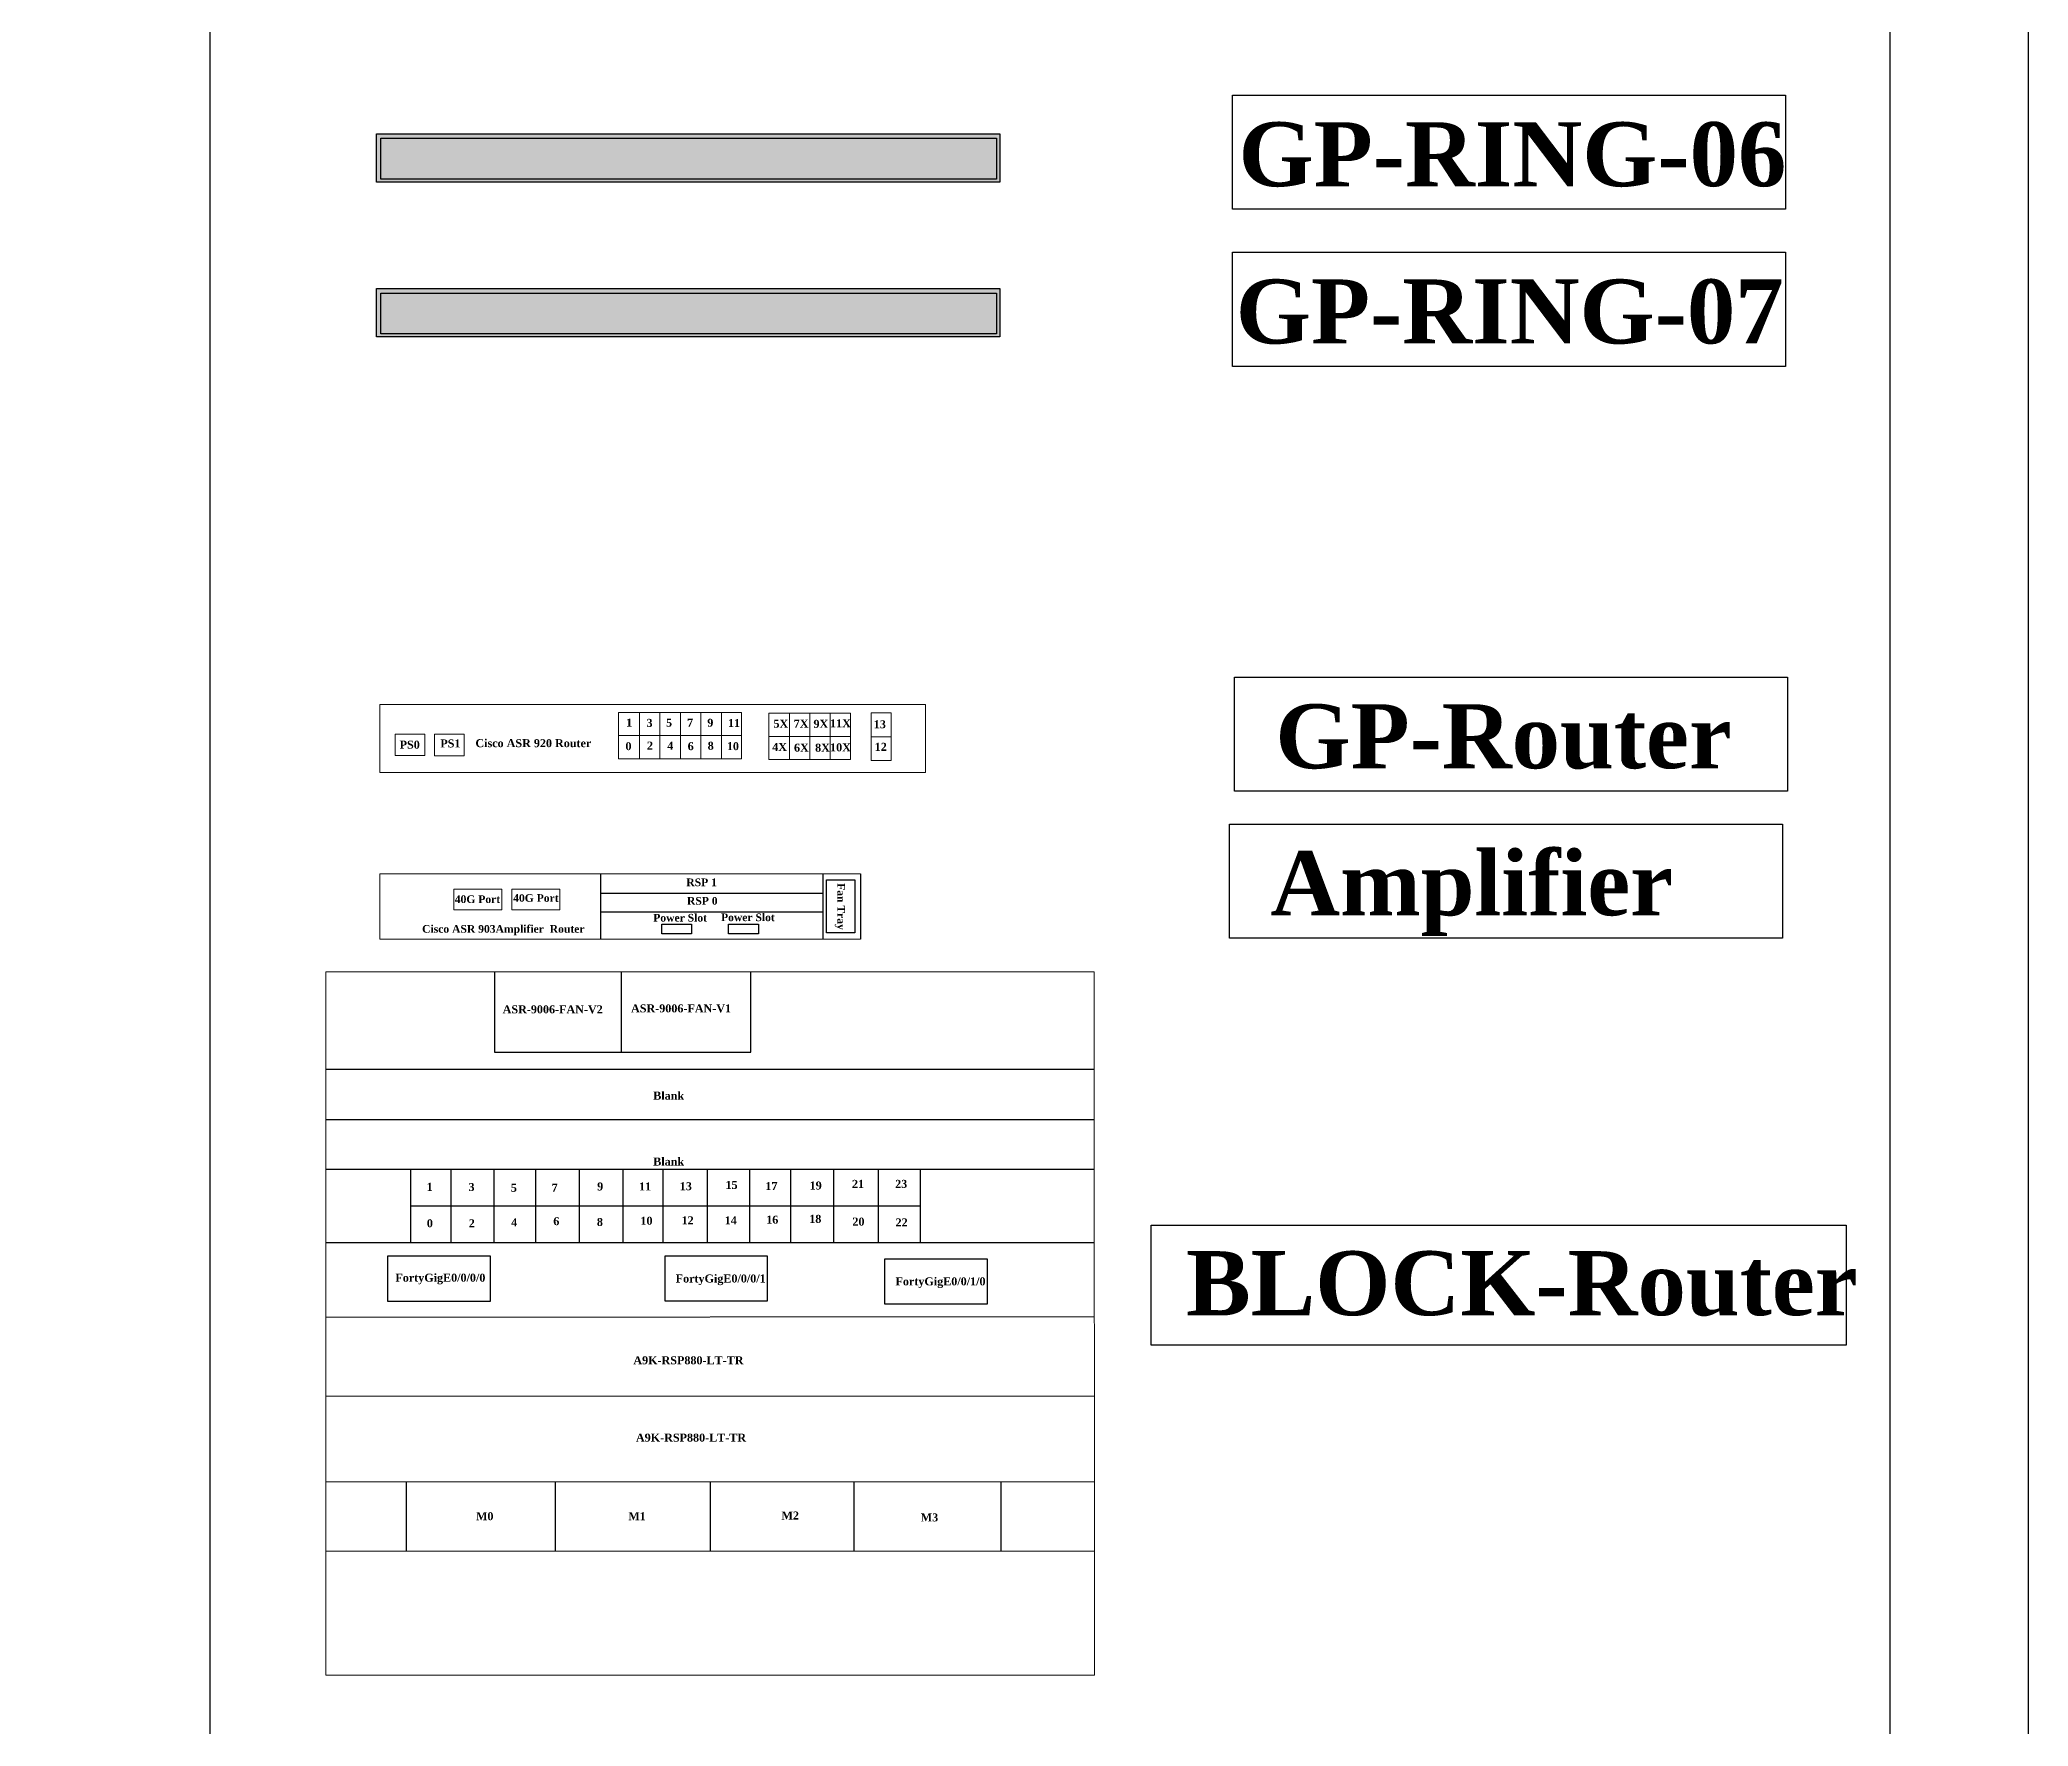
# Model space of a CAD drawing. Header units: millimetres. Extents: x 2546 to 121892, y 3367 to 58294.
# Drawn here: x 107285 to 121892, y 16710 to 29097 of the extents above; entities that cross this region are included whole.
import ezdxf

# ---------------------------------------------------------------- set-up
doc = ezdxf.new("R2010")
doc.units = ezdxf.units.MM
doc.layers.add('TAMPLATE', color=7, linetype='Continuous')
doc.styles.get("Standard").update_dxf_attribs({"font": 'timesbd.ttf'})

msp = doc.modelspace()

# ---------------------------------------------------------------- hatches: boundary and pattern name
h = msp.add_hatch(color=256)
h.dxf.hatch_style = 1
h.set_gradient(color1=(255, 127, 0), color2=(255, 127, 0), tint=1)
h.paths.add_polyline_path([(109759, 28051), (114337, 28051), (114337, 28405), (109759, 28405)])
h.paths.add_polyline_path([(109790, 28073), (114312, 28073), (114312, 28373), (109790, 28373)], flags=16)
h = msp.add_hatch(color=150)
h.dxf.hatch_style = 1
h.paths.add_polyline_path([(109790, 28373), (109790, 28073), (114312, 28073), (114312, 28373)])
h = msp.add_hatch(color=256)
h.dxf.hatch_style = 1
h.set_gradient(color1=(255, 127, 0), color2=(255, 127, 0), tint=1)
h.paths.add_polyline_path([(109759, 26915), (114337, 26915), (114337, 27269), (109759, 27269)])
h.paths.add_polyline_path([(109790, 26937), (114312, 26937), (114312, 27236), (109790, 27236)], flags=16)
h = msp.add_hatch(color=256)
h.dxf.hatch_style = 1
h.set_gradient(color1=(34, 52, 110), color2=(34, 52, 110), tint=1)
h.paths.add_polyline_path([(109790, 27236), (109790, 26937), (114312, 26937), (114312, 27236)])

# ---------------------------------------------------------------- linework, layer by layer
at = {"lineweight": 5}
for p, q in [((112791, 24151), (112791, 23810)), ((112941, 24151), (112941, 23810)), ((113090, 24151), (113090, 23810)), ((112639, 23980), (113241, 23980)), ((113392, 23978), (113540, 23978))]:
    msp.add_line(p, q, dxfattribs=at)
for p, q in [((111403, 22970), (111403, 22490)), ((113036, 22970), (113036, 22490)), ((113313, 22970), (113313, 22490)), ((111403, 22829), (113036, 22829)), ((111403, 22692), (113036, 22692)), ((110625, 22250), (110625, 21662)), ((111555, 22250), (111555, 21662)), ((112509, 21662), (112509, 22250)), ((110625, 21662), (112509, 21662)), ((109386, 21537), (115030, 21537)), ((109386, 21166), (115030, 21166)), ((109386, 20802), (115031, 20802)), ((110009, 20802), (110009, 20262)), ((110304, 20802), (110304, 20262)), ((110620, 20802), (110620, 20262)), ((110927, 20802), (110927, 20262)), ((111247, 20802), (111247, 20262)), ((111568, 20802), (111568, 20262)), ((111861, 20802), (111861, 20262)), ((112186, 20802), (112186, 20262)), ((112498, 20802), (112498, 20262)), ((112800, 20802), (112800, 20262)), ((113116, 20802), (113116, 20262)), ((113443, 20802), (113443, 20262)), ((113753, 20802), (113753, 20262)), ((109386, 20704), (109386, 20704)), ((110009, 20532), (113753, 20532)), ((109386, 20262), (115031, 20263)), ((109386, 19715), (115031, 19719)), ((109386, 19135), (115031, 19137)), ((109386, 18505), (115031, 18507)), ((109975, 18505), (109976, 17995)), ((111071, 18506), (111071, 17995)), ((112209, 18506), (112209, 17996)), ((113264, 18507), (113264, 17996)), ((114345, 18507), (114345, 17996)), ((109386, 17995), (115032, 17997))]:
    msp.add_line(p, q)
for points in [[(2546, 58294), (121892, 58294), (121892, 3367), (2546, 3367)], [(108536, 49739), (120876, 49739), (120876, 9042), (108536, 9042)], [(116046, 28691), (120109, 28691), (120109, 27852), (116046, 27852)], [(109759, 28405), (114337, 28405), (114337, 28051), (109759, 28051)], [(109790, 28373), (114312, 28373), (114312, 28073), (109790, 28073)], [(116046, 27536), (120109, 27536), (120109, 26697), (116046, 26697)], [(109759, 27269), (114337, 27269), (114337, 26915), (109759, 26915)], [(109790, 27236), (114312, 27236), (114312, 26937), (109790, 26937)], [(116061, 24416), (120124, 24416), (120124, 23578), (116061, 23578)], [(116024, 23335), (120087, 23335), (120087, 22497), (116024, 22497)], [(113064, 22926), (113273, 22926), (113273, 22537), (113064, 22537)], [(111854, 22602), (112073, 22602), (112073, 22531), (111854, 22531)], [(112345, 22602), (112564, 22602), (112564, 22531), (112345, 22531)], [(115449, 20391), (120555, 20391), (120555, 19508), (115449, 19508)], [(109841, 20164), (110592, 20164), (110592, 19830), (109841, 19830)], [(111878, 20165), (112629, 20165), (112629, 19831), (111878, 19831)], [(113493, 20143), (114245, 20143), (114245, 19810), (113493, 19810)]]:
    msp.add_lwpolyline(points, close=True)
for points in [[(109783, 24214), (113791, 24214), (113791, 23714), (109783, 23714)], [(112639, 24151), (113241, 24151), (113241, 23810), (112639, 23810)], [(113392, 24152), (113540, 24152), (113540, 23804), (113392, 23804)], [(109895, 23997), (110113, 23997), (110113, 23839), (109895, 23839)], [(110185, 23996), (110403, 23996), (110403, 23838), (110185, 23838)], [(110327, 22858), (110680, 22858), (110680, 22707), (110327, 22707)], [(110752, 22858), (111105, 22858), (111105, 22707), (110752, 22707)]]:
    msp.add_lwpolyline(points, close=True, dxfattribs=at)
for points in [[(109783, 22970), (113313, 22970)], [(113313, 22490), (109783, 22490), (109783, 22970)]]:
    msp.add_lwpolyline(points, dxfattribs=at)
at = {"lineweight": 15}
msp.add_lwpolyline([(109386, 22250), (115030, 22250), (115032, 17084), (109386, 17084)], close=True, dxfattribs=at)
at = {"layer": 'TAMPLATE', "color": 4, "lineweight": 5}
for p, q in [((111691, 24156), (111691, 23816)), ((111839, 24156), (111839, 23816)), ((111991, 24156), (111991, 23816)), ((112140, 24156), (112140, 23816)), ((112293, 24156), (112293, 23816)), ((111537, 23986), (112439, 23986))]:
    msp.add_line(p, q, dxfattribs=at)
msp.add_lwpolyline([(111537, 24156), (112439, 24156), (112439, 23816), (111537, 23816)], close=True, dxfattribs=at)

# ---------------------------------------------------------------- texts
at = {"attachment_point": 1}
for s, insert, char_height, width in [('A9K-RSP880-LT-TR', (111645, 19427), 58.79, 784.88), ('A9K-RSP880-LT-TR', (111664, 18859), 58.79, 784.88), ('M0', (110489, 18282), 58.8, 876.25), ('M1', (111608, 18282), 58.8, 876.25), ('M2', (112733, 18287), 58.8, 876.25), ('M3', (113756, 18273), 58.8, 876.25)]:
    msp.add_mtext(s, dxfattribs=dict(at, insert=insert, char_height=char_height, width=width))
at = {"layer": 'TAMPLATE', "lineweight": 5}
for s, height, p in [('GP-RING-06', 470.3, (116090, 28021)), ('GP-RING-07', 470.3, (116070, 26866)), ('5X', 58.8, (112674, 24044)), ('7X', 58.8, (112823, 24045)), ('9X', 58.8, (112968, 24043)), ('11X', 58.8, (113090, 24047)), ('GP-Router', 470.3, (116361, 23746)), ('PS1', 58.8, (110227, 23899)), ('Cisco ASR 920 Router', 58.79, (110485, 23901)), ('13', 58.8, (113411, 24040)), ('PS0', 58.8, (109928, 23890)), ('4X', 58.8, (112665, 23873)), ('6X', 58.8, (112825, 23868)), ('8X', 58.8, (112980, 23868)), ('10X', 58.8, (113090, 23870)), ('12', 58.8, (113418, 23874)), ('Amplifier', 470.3, (116324, 22666)), ('RSP 1', 56.4, (112034, 22880)), ('40G Port', 56.4, (110333, 22756)), ('40G Port', 56.4, (110762, 22765)), ('RSP 0', 56.4, (112039, 22744)), ('Power Slot', 56.4, (111791, 22620)), ('Power Slot', 56.4, (112289, 22623)), ('Cisco ASR 903Amplifier  Router', 56.44, (110093, 22538)), ('ASR-9006-FAN-V2', 58.79, (110685, 21946)), ('ASR-9006-FAN-V1', 58.79, (111628, 21953)), ('Blank ', 58.8, (111791, 21312)), ('Blank', 58.8, (111791, 20828)), ('1', 58.8, (110126, 20642)), ('3', 58.8, (110434, 20641)), ('5', 58.8, (110745, 20635)), ('7', 58.8, (111045, 20637)), ('9', 58.8, (111379, 20645)), ('11', 58.8, (111687, 20645)), ('13', 58.8, (111986, 20647)), ('15', 58.8, (112322, 20656)), ('17', 58.8, (112615, 20648)), ('19', 58.8, (112940, 20652)), ('21', 58.8, (113251, 20664)), ('23', 58.8, (113568, 20664)), ('10', 58.8, (111697, 20393)), ('12', 58.8, (111999, 20396)), ('14', 58.8, (112316, 20396)), ('16', 58.8, (112621, 20401)), ('18', 58.8, (112937, 20407)), ('0', 58.8, (110128, 20375)), ('2', 58.8, (110436, 20375)), ('4', 58.8, (110747, 20381)), ('6', 58.8, (111057, 20390)), ('8', 58.8, (111377, 20384)), ('20', 58.8, (113254, 20387)), ('22', 58.8, (113571, 20381)), ('BLOCK-Router', 470.34, (115706, 19729)), ('FortyGigE0/0/0/0', 58.79, (109897, 19975)), ('FortyGigE0/0/0/1', 58.79, (111956, 19969)), ('FortyGigE0/0/1/0', 58.79, (113571, 19948))]:
    msp.add_text(s, height=height, dxfattribs=at).set_placement(p)
at = {"layer": 'TAMPLATE', "color": 4, "lineweight": 5}
for s, p in [('1', (111592, 24052)), ('3', (111742, 24050)), ('5', (111885, 24051)), ('7', (112040, 24052)), ('9', (112188, 24051)), ('11', (112340, 24049)), ('0', (111587, 23879)), ('2', (111745, 23883)), ('4', (111894, 23882)), ('6', (112044, 23879)), ('8', (112191, 23882)), ('10', (112332, 23879))]:
    msp.add_text(s, height=58.8, dxfattribs=at).set_placement(p)
at = {"layer": 'TAMPLATE', "lineweight": 5}
msp.add_text('Fan Tray', height=56.4, rotation=270, dxfattribs=at).set_placement((113143, 22902))

doc.saveas('drawing.dxf')
